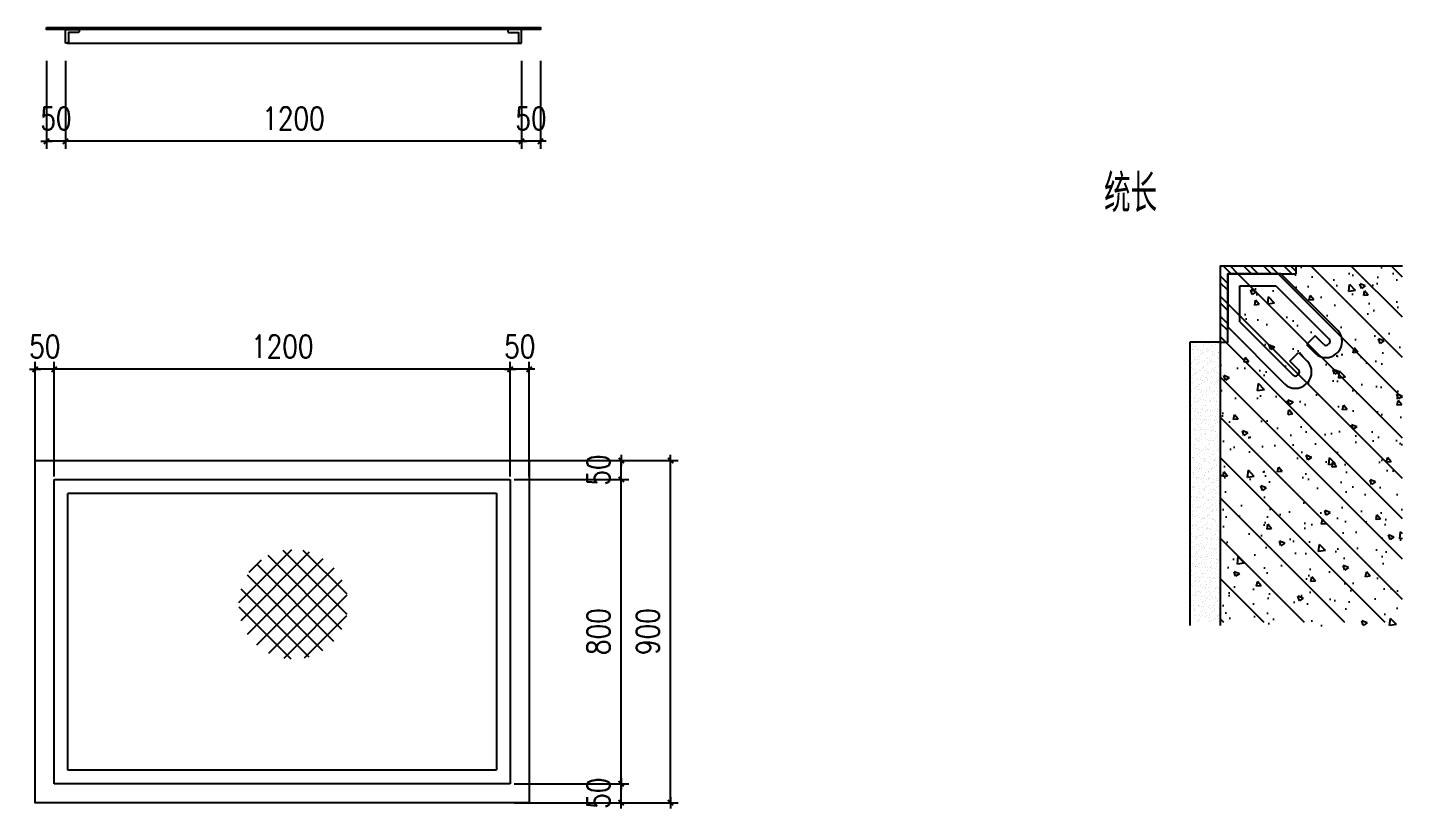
# Model space of a CAD drawing. Extents: x -1348811 to 123514, y -640545 to 749356.
# Drawn here: x -699337 to -690291, y 152680 to 157828 of the extents above; entities that cross this region are included whole.
import ezdxf

# ---------------------------------------------------------------- set-up
doc = ezdxf.new("R2010")
doc.units = 0
doc.header["$LTSCALE"] = 10
doc.header["$MEASUREMENT"] = 0
doc.linetypes.add('DASH', pattern=[0.35, 0.25, -0.1])
doc.layers.get('0').update_dxf_attribs({"linetype": 'CONTINUOUS'})
doc.layers.get('Defpoints').update_dxf_attribs({"linetype": 'CONTINUOUS'})
for name, color, linetype in [('A_HATCH', 8, 'CONTINUOUS'), ('AXIS', 3, 'CONTINUOUS'), ('DIM_SYMB', 3, 'CONTINUOUS'), ('QD', 5, 'CONTINUOUS'), ('STAIR', 9, 'CONTINUOUS'), ('TC', 9, 'CONTINUOUS'), ('TEXT', 7, 'CONTINUOUS'), ('wall', 8, 'CONTINUOUS'), ('WINDOW', 4, 'CONTINUOUS')]:
    doc.layers.add(name, color=color, linetype=linetype)
doc.styles.add('_HZTXT', font='tjromans.shx', dxfattribs={"width": 0.8, "bigfont": 'tjhztxt.shx'})
doc.styles.add('GXM', font='romans', dxfattribs={"width": 0.7, "bigfont": 'hztxt'})
doc.dimstyles.new('DIMN50', dxfattribs={"dimscale": 0.5, "dimtxt": 300, "dimasz": 0.5, "dimexe": 100, "dimexo": 100, "dimgap": 150, "dimtad": 1, "dimdec": 0, "dimzin": 0, "dimdsep": 46, "dimtxsty": '_HZTXT', "dimblk": '_DIMX', "dimcen": 0.09, "dimclrt": 7, "dimadec": 1, "dimazin": 0, "dimtfac": 1, "dimtdec": 0, "dimtix": 1, "dimtmove": 2, "dimatfit": 3, "dimldrblk": 'ARCHTICK', "dimfxl": 0, "dimtolj": 1, "dimtzin": 0, "dimarcsym": 0})

# ---------------------------------------------------------------- blocks, each defined once
blk = doc.blocks.new('_DIMX')
blk.add_line((-150, 0), (150, 0))
at = {"const_width": 50}
blk.add_lwpolyline([(-70, -70), (70, 70)], dxfattribs=at)
blk = doc.blocks.new('*D2041')
at = {"layer": 'AXIS', "color": 0, "lineweight": -2}
for p, q in [((-696160.5, 154876), (-696160.5, 155630.9)), ((-696035.5, 154876), (-696035.5, 155630.9)), ((-696160.7, 155580.9), (-696161, 155580.9)), ((-696035.5, 155580.9), (-696160.5, 155580.9)), ((-696035.2, 155580.9), (-696035, 155580.9))]:
    blk.add_line(p, q, dxfattribs=at)
at = {"layer": 'Defpoints', "color": 0}
for p in [(-696160.5, 155580.9), (-696160.5, 154826), (-696035.5, 154826)]:
    blk.add_point(p, dxfattribs=at)
at = {"layer": 'AXIS', "color": 0, "lineweight": -2, "xscale": 0.25, "yscale": 0.25, "zscale": 0.25}
for p, rotation in [((-696160.5, 155580.9), 8.537626542546147e-10), ((-696035.5, 155580.9), 180.0000000008538)]:
    blk.add_blockref('_DIMX', p, dxfattribs=dict(at, rotation=rotation))
at = {"layer": 'AXIS', "color": 7, "insert": (-696098, 155730.9), "char_height": 150, "attachment_point": 5, "style": '_HZTXT'}
blk.add_mtext('\\A1;50', dxfattribs=at)
blk = doc.blocks.new('_ArchTick')
at = {"color": 0, "linetype": 'ByBlock', "const_width": 0.4}
blk.add_lwpolyline([(-0.5, -0.5), (0.5, 0.5)], dxfattribs=at)
blk = doc.blocks.new('*D2042')
at = {"layer": 'AXIS', "color": 0, "lineweight": -2}
for p, q in [((-699160.5, 154876), (-699160.5, 155630.9)), ((-696160.5, 154876), (-696160.5, 155630.9)), ((-696160.7, 155580.9), (-699160.2, 155580.9))]:
    blk.add_line(p, q, dxfattribs=at)
at = {"layer": 'Defpoints', "color": 0}
for p in [(-699160.5, 155580.9), (-699160.5, 154826), (-696160.5, 154826)]:
    blk.add_point(p, dxfattribs=at)
at = {"layer": 'AXIS', "color": 0, "lineweight": -2, "xscale": 0.25, "yscale": 0.25, "zscale": 0.25}
for p, rotation in [((-699160.5, 155580.9), 180.0000000003291), ((-696160.5, 155580.9), 3.290168137937143e-10)]:
    blk.add_blockref('_DIMX', p, dxfattribs=dict(at, rotation=rotation))
at = {"layer": 'AXIS', "color": 7, "insert": (-697660.5, 155730.9), "char_height": 150, "attachment_point": 5, "style": '_HZTXT'}
blk.add_mtext('\\A1;1200', dxfattribs=at)
blk = doc.blocks.new('*D2043')
at = {"layer": 'AXIS', "color": 0, "lineweight": -2}
for p, q in [((-699285.5, 154876), (-699285.5, 155630.9)), ((-699160.5, 154876), (-699160.5, 155630.9)), ((-699285.7, 155580.9), (-699286, 155580.9)), ((-699160.5, 155580.9), (-699285.5, 155580.9)), ((-699160.2, 155580.9), (-699160, 155580.9))]:
    blk.add_line(p, q, dxfattribs=at)
at = {"layer": 'Defpoints', "color": 0}
for p in [(-699285.5, 155580.9), (-699285.5, 154826), (-699160.5, 154826)]:
    blk.add_point(p, dxfattribs=at)
at = {"layer": 'AXIS', "color": 0, "lineweight": -2, "xscale": 0.25, "yscale": 0.25, "zscale": 0.25}
for p, rotation in [((-699285.5, 155580.9), 1.067190595599543e-09), ((-699160.5, 155580.9), 180.0000000010672)]:
    blk.add_blockref('_DIMX', p, dxfattribs=dict(at, rotation=rotation))
at = {"layer": 'AXIS', "color": 7, "insert": (-699223, 155730.9), "char_height": 150, "attachment_point": 5, "rotation": 0, "style": '_HZTXT'}
blk.add_mtext('\\A1;50', dxfattribs=at)
blk = doc.blocks.new('*D2044')
at = {"layer": 'AXIS', "color": 0, "lineweight": -2}
for p, q in [((-696135.5, 152856.2), (-695380.6, 152856.2)), ((-695430.6, 152856.5), (-695430.6, 152856.7)), ((-695430.6, 152731.2), (-695430.6, 152856.2)), ((-696135.5, 152731.2), (-695380.6, 152731.2)), ((-695430.6, 152731), (-695430.6, 152730.7))]:
    blk.add_line(p, q, dxfattribs=at)
at = {"layer": 'Defpoints', "color": 0}
for p in [(-696185.5, 152856.2), (-695430.6, 152856.2), (-696185.5, 152731.2)]:
    blk.add_point(p, dxfattribs=at)
at = {"layer": 'AXIS', "color": 0, "lineweight": -2, "xscale": 0.25, "yscale": 0.25, "zscale": 0.25}
for p, rotation in [((-695430.6, 152856.2), 270), ((-695430.6, 152731.2), 90)]:
    blk.add_blockref('_DIMX', p, dxfattribs=dict(at, rotation=rotation))
at = {"layer": 'AXIS', "color": 7, "insert": (-695580.6, 152793.7), "char_height": 150, "attachment_point": 5, "rotation": 90, "style": '_HZTXT'}
blk.add_mtext('\\A1;50', dxfattribs=at)
blk = doc.blocks.new('*D2045')
at = {"layer": 'AXIS', "color": 0, "lineweight": -2}
for p, q in [((-696135.5, 154856.2), (-695380.6, 154856.2)), ((-695430.6, 152856.5), (-695430.6, 154856)), ((-696135.5, 152856.2), (-695380.6, 152856.2))]:
    blk.add_line(p, q, dxfattribs=at)
at = {"layer": 'Defpoints', "color": 0}
for p in [(-696185.5, 154856.2), (-695430.6, 154856.2), (-696185.5, 152856.2)]:
    blk.add_point(p, dxfattribs=at)
at = {"layer": 'AXIS', "color": 0, "lineweight": -2, "xscale": 0.25, "yscale": 0.25, "zscale": 0.25}
for p, rotation in [((-695430.6, 154856.2), 90), ((-695430.6, 152856.2), 270)]:
    blk.add_blockref('_DIMX', p, dxfattribs=dict(at, rotation=rotation))
at = {"layer": 'AXIS', "color": 7, "insert": (-695580.6, 153856.2), "char_height": 150, "attachment_point": 5, "rotation": 90, "style": '_HZTXT'}
blk.add_mtext('\\A1;800', dxfattribs=at)
blk = doc.blocks.new('*D2046')
at = {"layer": 'AXIS', "color": 0, "lineweight": -2}
for p, q in [((-696135.5, 154981.2), (-695380.6, 154981.2)), ((-695430.6, 154981.5), (-695430.6, 154981.7)), ((-695430.6, 154856.2), (-695430.6, 154981.2)), ((-696135.5, 154856.2), (-695380.6, 154856.2)), ((-695430.6, 154856), (-695430.6, 154855.7))]:
    blk.add_line(p, q, dxfattribs=at)
at = {"layer": 'Defpoints', "color": 0}
for p in [(-696185.5, 154981.2), (-695430.6, 154981.2), (-696185.5, 154856.2)]:
    blk.add_point(p, dxfattribs=at)
at = {"layer": 'AXIS', "color": 0, "lineweight": -2, "xscale": 0.25, "yscale": 0.25, "zscale": 0.25}
for p, rotation in [((-695430.6, 154981.2), 270), ((-695430.6, 154856.2), 90)]:
    blk.add_blockref('_DIMX', p, dxfattribs=dict(at, rotation=rotation))
at = {"layer": 'AXIS', "color": 7, "insert": (-695580.6, 154918.7), "char_height": 150, "attachment_point": 5, "rotation": 90, "style": '_HZTXT'}
blk.add_mtext('\\A1;50', dxfattribs=at)
blk = doc.blocks.new('*D2047')
at = {"layer": 'AXIS', "color": 0, "lineweight": -2}
for p, q in [((-695811.1, 154981.2), (-695056.2, 154981.2)), ((-695106.2, 152731.5), (-695106.2, 154981)), ((-695811.1, 152731.2), (-695056.2, 152731.2))]:
    blk.add_line(p, q, dxfattribs=at)
at = {"layer": 'Defpoints', "color": 0}
for p in [(-695861.1, 154981.2), (-695106.2, 154981.2), (-695861.1, 152731.2)]:
    blk.add_point(p, dxfattribs=at)
at = {"layer": 'AXIS', "color": 0, "lineweight": -2, "xscale": 0.25, "yscale": 0.25, "zscale": 0.25}
for p, rotation in [((-695106.2, 154981.2), 90), ((-695106.2, 152731.2), 270)]:
    blk.add_blockref('_DIMX', p, dxfattribs=dict(at, rotation=rotation))
at = {"layer": 'AXIS', "color": 7, "insert": (-695256.2, 153856.2), "char_height": 150, "attachment_point": 5, "rotation": 90, "style": '_HZTXT'}
blk.add_mtext('\\A1;900', dxfattribs=at)
blk = doc.blocks.new('*D2048')
at = {"layer": 'AXIS', "color": 0, "lineweight": -2}
for p, q in [((-696086.7, 157609.7), (-696086.7, 157030.2)), ((-695961.7, 157609.7), (-695961.7, 157030.2)), ((-696086.9, 157080.2), (-696087.2, 157080.2)), ((-695961.7, 157080.2), (-696086.7, 157080.2)), ((-695961.4, 157080.2), (-695961.2, 157080.2))]:
    blk.add_line(p, q, dxfattribs=at)
at = {"layer": 'Defpoints', "color": 0}
for p in [(-696086.7, 157659.7), (-695961.7, 157659.7), (-696086.7, 157080.2)]:
    blk.add_point(p, dxfattribs=at)
at = {"layer": 'AXIS', "color": 0, "lineweight": -2, "xscale": 0.25, "yscale": 0.25, "zscale": 0.25}
for p, rotation in [((-696086.7, 157080.2), 359.9999999991463), ((-695961.7, 157080.2), 179.9999999991462)]:
    blk.add_blockref('_DIMX', p, dxfattribs=dict(at, rotation=rotation))
at = {"layer": 'AXIS', "color": 7, "insert": (-696024.2, 157230.2), "char_height": 150, "attachment_point": 5, "style": '_HZTXT'}
blk.add_mtext('\\A1;50', dxfattribs=at)
blk = doc.blocks.new('*D2049')
at = {"layer": 'AXIS', "color": 0, "lineweight": -2}
for p, q in [((-699086.7, 157609.7), (-699086.7, 157030.2)), ((-696086.7, 157609.7), (-696086.7, 157030.2)), ((-696086.9, 157080.2), (-699086.4, 157080.2))]:
    blk.add_line(p, q, dxfattribs=at)
at = {"layer": 'Defpoints', "color": 0}
for p in [(-699086.7, 157659.7), (-696086.7, 157659.7), (-699086.7, 157080.2)]:
    blk.add_point(p, dxfattribs=at)
at = {"layer": 'AXIS', "color": 0, "lineweight": -2, "xscale": 0.25, "yscale": 0.25, "zscale": 0.25}
for p, rotation in [((-699086.7, 157080.2), 179.9999999996798), ((-696086.7, 157080.2), 359.9999999996798)]:
    blk.add_blockref('_DIMX', p, dxfattribs=dict(at, rotation=rotation))
at = {"layer": 'AXIS', "color": 7, "insert": (-697586.7, 157230.2), "char_height": 150, "attachment_point": 5, "style": '_HZTXT'}
blk.add_mtext('\\A1;1200', dxfattribs=at)
blk = doc.blocks.new('*D2050')
at = {"layer": 'AXIS', "color": 0, "lineweight": -2}
for p, q in [((-699211.7, 157609.7), (-699211.7, 157030.2)), ((-699086.7, 157609.7), (-699086.7, 157030.2)), ((-699211.9, 157080.2), (-699212.2, 157080.2)), ((-699086.7, 157080.2), (-699211.7, 157080.2)), ((-699086.4, 157080.2), (-699086.2, 157080.2))]:
    blk.add_line(p, q, dxfattribs=at)
at = {"layer": 'Defpoints', "color": 0}
for p in [(-699211.7, 157659.7), (-699086.7, 157659.7), (-699211.7, 157080.2)]:
    blk.add_point(p, dxfattribs=at)
at = {"layer": 'AXIS', "color": 0, "lineweight": -2, "xscale": 0.25, "yscale": 0.25, "zscale": 0.25}
for p, rotation in [((-699211.7, 157080.2), 359.9999999987193), ((-699086.7, 157080.2), 179.9999999987193)]:
    blk.add_blockref('_DIMX', p, dxfattribs=dict(at, rotation=rotation))
at = {"layer": 'AXIS', "color": 7, "insert": (-699149.2, 157230.2), "char_height": 150, "attachment_point": 5, "rotation": 360, "style": '_HZTXT'}
blk.add_mtext('\\A1;50', dxfattribs=at)
blk = doc.blocks.new('*X46')
at = {"color": 0}
for p, q in [((231412, 10265), (232616, 11469)), ((231412, 10795), (232086, 11469)), ((231412, 11325), (231556, 11469)), ((231412, 9204), (233577, 11369)), ((231412, 9734), (233047, 11369)), ((231412, 8674), (233712, 10974)), ((231412, 8143), (233738, 10469)), ((231412, 7613), (233812, 10013)), ((231412, 7083), (233812, 9483)), ((231641, 6781), (233812, 8952)), ((232171, 6781), (233812, 8422)), ((232702, 6781), (233812, 7892)), ((233232, 6781), (233812, 7361)), ((233762, 6781), (233812, 6831))]:
    blk.add_line(p, q, dxfattribs=at)
blk = doc.blocks.new('*X47')
at = {"color": 0}
for p, q in [((233829, 10336), (233829, 10336)), ((233837, 10331), (233837, 10331)), ((233838, 10456), (233838, 10456)), ((233838, 10327), (233838, 10327)), ((233841, 10359), (233841, 10359)), ((233850, 10447), (233850, 10447)), ((233859, 10463), (233859, 10463)), ((233871, 10434), (233871, 10434)), ((233885, 10467), (233885, 10467)), ((233886, 10465), (233886, 10465)), ((233890, 10322), (233890, 10322)), ((233905, 10340), (233905, 10340)), ((233906, 10409), (233906, 10409)), ((233909, 10312), (233909, 10312)), ((233929, 10425), (233929, 10425)), ((233931, 10343), (233931, 10343)), ((233947, 10386), (233947, 10386)), ((233966, 10455), (233966, 10455)), ((233969, 10359), (233969, 10359)), ((233972, 10349), (233972, 10349)), ((233979, 10380), (233979, 10380)), ((233988, 10371), (233988, 10371)), ((234006, 10448), (234006, 10448)), ((234027, 10434), (234027, 10434)), ((234032, 10331), (234032, 10331)), ((234037, 10410), (234037, 10410)), ((234040, 10358), (234040, 10358)), ((234040, 10314), (234040, 10314)), ((234046, 10322), (234046, 10322)), ((234066, 10361), (234066, 10361)), ((234101, 10460), (234101, 10460)), ((234103, 10386), (234103, 10386)), ((234104, 10363), (234104, 10363)), ((234106, 10366), (234106, 10366)), ((234129, 10424), (234129, 10424)), ((234139, 10415), (234139, 10415)), ((234161, 10448), (234161, 10448)), ((234165, 10410), (234165, 10410)), ((234168, 10313), (234168, 10313)), ((234174, 10375), (234174, 10375)), ((234182, 10434), (234182, 10434)), ((234182, 10375), (234182, 10375)), ((234200, 10379), (234200, 10379)), ((234202, 10323), (234202, 10323)), ((233817, 10199), (233817, 10199)), ((233832, 10260), (233832, 10260)), ((233834, 10150), (233834, 10150)), ((233843, 10202), (233843, 10202)), ((233845, 10263), (233845, 10263)), ((233848, 10166), (233848, 10166)), ((233872, 10135), (233872, 10135)), ((233882, 10287), (233882, 10287)), ((233883, 10208), (233883, 10208)), ((233911, 10309), (233911, 10309)), ((233912, 10216), (233912, 10216)), ((233931, 10242), (233931, 10242)), ((233931, 10197), (233931, 10197)), ((233940, 10233), (233940, 10233)), ((233951, 10217), (233951, 10217)), ((233952, 10184), (233952, 10184)), ((233973, 10262), (233973, 10262)), ((233976, 10166), (233976, 10166)), ((233977, 10220), (233977, 10220)), ((233984, 10194), (233984, 10194)), ((233987, 10260), (233987, 10260)), ((234018, 10225), (234018, 10225)), ((234028, 10135), (234028, 10135)), ((234034, 10148), (234034, 10148)), ((234043, 10218), (234043, 10218)), ((234043, 10139), (234043, 10139)), ((234067, 10309), (234067, 10309)), ((234082, 10286), (234082, 10286)), ((234086, 10234), (234086, 10234)), ((234086, 10197), (234086, 10197)), ((234091, 10277), (234091, 10277)), ((234107, 10184), (234107, 10184)), ((234108, 10267), (234108, 10267)), ((234111, 10171), (234111, 10171)), ((234112, 10238), (234112, 10238)), ((234134, 10237), (234134, 10237)), ((234143, 10261), (234143, 10261)), ((234152, 10243), (234152, 10243)), ((234171, 10217), (234171, 10217)), ((234183, 10135), (234183, 10135)), ((234184, 10192), (234184, 10192)), ((234193, 10183), (234193, 10183)), ((233815, 10071), (233815, 10071)), ((233836, 10058), (233836, 10058)), ((233836, 9966), (233836, 9966)), ((233845, 9958), (233845, 9958)), ((233851, 10070), (233851, 10070)), ((233854, 9974), (233854, 9974)), ((233863, 10075), (233863, 10075)), ((233883, 10104), (233883, 10104)), ((233889, 10079), (233889, 10079)), ((233893, 10096), (233893, 10096)), ((233909, 9952), (233909, 9952)), ((233912, 10010), (233912, 10010)), ((233915, 10120), (233915, 10120)), ((233919, 10023), (233919, 10023)), ((233929, 10084), (233929, 10084)), ((233935, 9955), (233935, 9955)), ((233936, 10056), (233936, 10056)), ((233971, 10072), (233971, 10072)), ((233975, 9961), (233975, 9961)), ((233979, 10070), (233979, 10070)), ((233982, 9973), (233982, 9973)), ((233986, 10010), (233986, 10010)), ((233992, 10058), (233992, 10058)), ((233995, 10002), (233995, 10002)), ((233997, 10093), (233997, 10093)), ((234023, 10097), (234023, 10097)), ((234039, 9962), (234039, 9962)), ((234043, 9970), (234043, 9970)), ((234046, 10121), (234046, 10121)), ((234049, 10025), (234049, 10025)), ((234064, 10102), (234064, 10102)), ((234068, 10010), (234068, 10010)), ((234069, 9973), (234069, 9973)), ((234086, 10100), (234086, 10100)), ((234110, 9979), (234110, 9979)), ((234114, 10074), (234114, 10074)), ((234117, 9978), (234117, 9978)), ((234127, 10072), (234127, 10072)), ((234132, 10111), (234132, 10111)), ((234136, 10054), (234136, 10054)), ((234145, 10046), (234145, 10046)), ((234148, 10059), (234148, 10059)), ((234158, 10114), (234158, 10114)), ((234174, 10121), (234174, 10121)), ((234177, 10024), (234177, 10024)), ((234178, 9987), (234178, 9987)), ((234189, 10006), (234189, 10006)), ((234198, 10120), (234198, 10120)), ((234204, 9991), (234204, 9991)), ((233820, 9811), (233820, 9811)), ((233841, 9943), (233841, 9943)), ((233841, 9780), (233841, 9780)), ((233846, 9814), (233846, 9814)), ((233856, 9946), (233856, 9946)), ((233857, 9877), (233857, 9877)), ((233860, 9781), (233860, 9781)), ((233877, 9933), (233877, 9933)), ((233887, 9820), (233887, 9820)), ((233888, 9918), (233888, 9918)), ((233896, 9821), (233896, 9821)), ((233917, 9808), (233917, 9808)), ((233922, 9927), (233922, 9927)), ((233925, 9831), (233925, 9831)), ((233938, 9872), (233938, 9872)), ((233947, 9864), (233947, 9864)), ((233953, 9884), (233953, 9884)), ((233955, 9829), (233955, 9829)), ((233981, 9832), (233981, 9832)), ((233985, 9877), (233985, 9877)), ((233988, 9781), (233988, 9781)), ((233991, 9824), (233991, 9824)), ((234011, 9947), (234011, 9947)), ((234021, 9837), (234021, 9837)), ((234032, 9933), (234032, 9933)), ((234041, 9778), (234041, 9778)), ((234050, 9770), (234050, 9770)), ((234052, 9821), (234052, 9821)), ((234053, 9929), (234053, 9929)), ((234056, 9832), (234056, 9832)), ((234073, 9808), (234073, 9808)), ((234088, 9916), (234088, 9916)), ((234089, 9846), (234089, 9846)), ((234098, 9908), (234098, 9908)), ((234108, 9885), (234108, 9885)), ((234115, 9850), (234115, 9850)), ((234120, 9882), (234120, 9882)), ((234123, 9785), (234123, 9785)), ((234141, 9868), (234141, 9868)), ((234156, 9855), (234156, 9855)), ((234167, 9947), (234167, 9947)), ((234180, 9928), (234180, 9928)), ((234184, 9832), (234184, 9832)), ((234188, 9933), (234188, 9933)), ((234191, 9822), (234191, 9822)), ((234200, 9814), (234200, 9814)), ((234208, 9822), (234208, 9822)), ((233837, 9759), (233837, 9759)), ((233842, 9597), (233842, 9597)), ((233864, 9685), (233864, 9685)), ((233866, 9688), (233866, 9688)), ((233867, 9588), (233867, 9588)), ((233878, 9634), (233878, 9634)), ((233890, 9735), (233890, 9735)), ((233892, 9691), (233892, 9691)), ((233899, 9726), (233899, 9726)), ((233928, 9734), (233928, 9734)), ((233931, 9638), (233931, 9638)), ((233933, 9696), (233933, 9696)), ((233936, 9696), (233936, 9696)), ((233943, 9686), (233943, 9686)), ((233958, 9682), (233958, 9682)), ((233991, 9684), (233991, 9684)), ((233993, 9759), (233993, 9759)), ((233993, 9641), (233993, 9641)), ((234001, 9705), (234001, 9705)), ((234002, 9632), (234002, 9632)), ((234027, 9709), (234027, 9709)), ((234033, 9634), (234033, 9634)), ((234045, 9592), (234045, 9592)), ((234059, 9736), (234059, 9736)), ((234062, 9640), (234062, 9640)), ((234068, 9714), (234068, 9714)), ((234092, 9696), (234092, 9696)), ((234093, 9730), (234093, 9730)), ((234113, 9683), (234113, 9683)), ((234114, 9591), (234114, 9591)), ((234126, 9689), (234126, 9689)), ((234130, 9593), (234130, 9593)), ((234136, 9723), (234136, 9723)), ((234143, 9685), (234143, 9685)), ((234149, 9760), (234149, 9760)), ((234152, 9676), (234152, 9676)), ((234162, 9726), (234162, 9726)), ((234182, 9600), (234182, 9600)), ((234187, 9735), (234187, 9735)), ((234189, 9634), (234189, 9634)), ((234190, 9639), (234190, 9639)), ((234196, 9636), (234196, 9636)), ((234202, 9732), (234202, 9732)), ((234208, 9603), (234208, 9603)), ((233821, 9570), (233821, 9570)), ((233824, 9423), (233824, 9423)), ((233842, 9557), (233842, 9557)), ((233845, 9555), (233845, 9555)), ((233847, 9411), (233847, 9411)), ((233850, 9426), (233850, 9426)), ((233852, 9588), (233852, 9588)), ((233862, 9445), (233862, 9445)), ((233870, 9492), (233870, 9492)), ((233883, 9432), (233883, 9432)), ((233891, 9432), (233891, 9432)), ((233895, 9548), (233895, 9548)), ((233912, 9564), (233912, 9564)), ((233918, 9509), (233918, 9509)), ((233934, 9542), (233934, 9542)), ((233937, 9445), (233937, 9445)), ((233938, 9568), (233938, 9568)), ((233945, 9503), (233945, 9503)), ((233954, 9494), (233954, 9494)), ((233959, 9441), (233959, 9441)), ((233977, 9571), (233977, 9571)), ((233979, 9573), (233979, 9573)), ((233985, 9444), (233985, 9444)), ((233995, 9588), (233995, 9588)), ((233998, 9557), (233998, 9557)), ((233998, 9491), (233998, 9491)), ((233998, 9455), (233998, 9455)), ((234017, 9445), (234017, 9445)), ((234025, 9450), (234025, 9450)), ((234038, 9432), (234038, 9432)), ((234047, 9582), (234047, 9582)), ((234047, 9409), (234047, 9409)), ((234065, 9543), (234065, 9543)), ((234068, 9447), (234068, 9447)), ((234073, 9585), (234073, 9585)), ((234074, 9509), (234074, 9509)), ((234093, 9458), (234093, 9458)), ((234095, 9547), (234095, 9547)), ((234104, 9538), (234104, 9538)), ((234119, 9462), (234119, 9462)), ((234133, 9571), (234133, 9571)), ((234133, 9496), (234133, 9496)), ((234148, 9498), (234148, 9498)), ((234154, 9557), (234154, 9557)), ((234160, 9467), (234160, 9467)), ((234173, 9446), (234173, 9446)), ((234193, 9543), (234193, 9543)), ((234194, 9432), (234194, 9432)), ((234196, 9446), (234196, 9446)), ((234198, 9453), (234198, 9453)), ((234207, 9444), (234207, 9444)), ((233843, 9258), (233843, 9258)), ((233849, 9227), (233849, 9227)), ((233870, 9300), (233870, 9300)), ((233873, 9396), (233873, 9396)), ((233876, 9299), (233876, 9299)), ((233896, 9303), (233896, 9303)), ((233897, 9365), (233897, 9365)), ((233902, 9320), (233902, 9320)), ((233906, 9357), (233906, 9357)), ((233923, 9307), (233923, 9307)), ((233937, 9308), (233937, 9308)), ((233941, 9349), (233941, 9349)), ((233944, 9253), (233944, 9253)), ((233950, 9317), (233950, 9317)), ((233959, 9383), (233959, 9383)), ((233999, 9258), (233999, 9258)), ((234000, 9271), (234000, 9271)), ((234001, 9395), (234001, 9395)), ((234004, 9299), (234004, 9299)), ((234005, 9317), (234005, 9317)), ((234009, 9263), (234009, 9263)), ((234031, 9321), (234031, 9321)), ((234057, 9401), (234057, 9401)), ((234058, 9320), (234058, 9320)), ((234071, 9351), (234071, 9351)), ((234071, 9326), (234071, 9326)), ((234075, 9254), (234075, 9254)), ((234079, 9307), (234079, 9307)), ((234100, 9361), (234100, 9361)), ((234114, 9384), (234114, 9384)), ((234136, 9400), (234136, 9400)), ((234139, 9335), (234139, 9335)), ((234139, 9304), (234139, 9304)), ((234150, 9315), (234150, 9315)), ((234155, 9258), (234155, 9258)), ((234159, 9307), (234159, 9307)), ((234165, 9338), (234165, 9338)), ((234199, 9350), (234199, 9350)), ((234203, 9267), (234203, 9267)), ((234203, 9254), (234203, 9254)), ((234206, 9344), (234206, 9344)), ((233815, 9055), (233815, 9055)), ((233827, 9069), (233827, 9069)), ((233848, 9167), (233848, 9167)), ((233848, 9056), (233848, 9056)), ((233859, 9219), (233859, 9219)), ((233879, 9203), (233879, 9203)), ((233882, 9107), (233882, 9107)), ((233884, 9133), (233884, 9133)), ((233902, 9179), (233902, 9179)), ((233916, 9176), (233916, 9176)), ((233942, 9195), (233942, 9195)), ((233942, 9180), (233942, 9180)), ((233947, 9156), (233947, 9156)), ((233950, 9060), (233950, 9060)), ((233952, 9133), (233952, 9133)), ((233961, 9125), (233961, 9125)), ((233962, 9053), (233962, 9053)), ((233963, 9181), (233963, 9181)), ((233983, 9185), (233983, 9185)), ((233983, 9070), (233983, 9070)), ((233988, 9056), (233988, 9056)), ((234004, 9085), (234004, 9085)), ((234004, 9056), (234004, 9056)), ((234007, 9202), (234007, 9202)), ((234010, 9106), (234010, 9106)), ((234029, 9062), (234029, 9062)), ((234039, 9133), (234039, 9133)), ((234051, 9194), (234051, 9194)), ((234052, 9223), (234052, 9223)), ((234077, 9197), (234077, 9197)), ((234078, 9158), (234078, 9158)), ((234081, 9062), (234081, 9062)), ((234097, 9071), (234097, 9071)), ((234098, 9195), (234098, 9195)), ((234102, 9177), (234102, 9177)), ((234111, 9169), (234111, 9169)), ((234117, 9203), (234117, 9203)), ((234119, 9182), (234119, 9182)), ((234123, 9074), (234123, 9074)), ((234138, 9070), (234138, 9070)), ((234142, 9207), (234142, 9207)), ((234145, 9111), (234145, 9111)), ((234155, 9129), (234155, 9129)), ((234159, 9056), (234159, 9056)), ((234164, 9079), (234164, 9079)), ((234185, 9212), (234185, 9212)), ((234195, 9133), (234195, 9133)), ((234205, 9083), (234205, 9083)), ((234206, 9157), (234206, 9157)), ((234209, 9061), (234209, 9061)), ((234211, 9215), (234211, 9215)), ((233818, 8959), (233818, 8959)), ((233828, 9035), (233828, 9035)), ((233854, 9041), (233854, 9041)), ((233854, 9039), (233854, 9039)), ((233867, 8944), (233867, 8944)), ((233874, 8912), (233874, 8912)), ((233886, 9010), (233886, 9010)), ((233888, 8931), (233888, 8931)), ((233889, 8914), (233889, 8914)), ((233894, 9044), (233894, 9044)), ((233900, 8915), (233900, 8915)), ((233904, 8996), (233904, 8996)), ((233913, 8987), (233913, 8987)), ((233924, 9007), (233924, 9007)), ((233940, 8921), (233940, 8921)), ((233953, 8964), (233953, 8964)), ((233956, 8867), (233956, 8867)), ((233957, 8947), (233957, 8947)), ((233964, 8882), (233964, 8882)), ((234006, 8902), (234006, 8902)), ((234008, 8929), (234008, 8929)), ((234013, 9010), (234013, 9010)), ((234016, 8893), (234016, 8893)), ((234017, 8913), (234017, 8913)), ((234023, 8944), (234023, 8944)), ((234034, 8933), (234034, 8933)), ((234044, 8931), (234044, 8931)), ((234054, 9039), (234054, 9039)), ((234063, 9031), (234063, 9031)), ((234075, 8938), (234075, 8938)), ((234080, 9008), (234080, 9008)), ((234084, 8965), (234084, 8965)), ((234087, 8869), (234087, 8869)), ((234107, 8991), (234107, 8991)), ((234120, 8883), (234120, 8883)), ((234143, 8947), (234143, 8947)), ((234149, 9015), (234149, 9015)), ((234152, 8918), (234152, 8918)), ((234157, 8946), (234157, 8946)), ((234166, 8937), (234166, 8937)), ((234169, 8951), (234169, 8951)), ((234179, 8945), (234179, 8945)), ((234200, 8931), (234200, 8931)), ((234209, 8897), (234209, 8897)), ((234210, 8956), (234210, 8956)), ((234212, 8965), (234212, 8965)), ((233818, 8712), (233818, 8712)), ((233821, 8862), (233821, 8862)), ((233824, 8766), (233824, 8766)), ((233849, 8757), (233849, 8757)), ((233852, 8779), (233852, 8779)), ((233856, 8858), (233856, 8858)), ((233865, 8849), (233865, 8849)), ((233892, 8818), (233892, 8818)), ((233895, 8721), (233895, 8721)), ((233908, 8819), (233908, 8819)), ((233909, 8809), (233909, 8809)), ((233920, 8788), (233920, 8788)), ((233929, 8805), (233929, 8805)), ((233946, 8792), (233946, 8792)), ((233948, 8694), (233948, 8694)), ((233959, 8764), (233959, 8764)), ((233960, 8771), (233960, 8771)), ((233968, 8755), (233968, 8755)), ((233987, 8797), (233987, 8797)), ((234005, 8757), (234005, 8757)), ((234011, 8716), (234011, 8716)), ((234020, 8817), (234020, 8817)), ((234023, 8721), (234023, 8721)), ((234054, 8806), (234054, 8806)), ((234059, 8853), (234059, 8853)), ((234063, 8819), (234063, 8819)), ((234080, 8809), (234080, 8809)), ((234085, 8806), (234085, 8806)), ((234090, 8773), (234090, 8773)), ((234104, 8694), (234104, 8694)), ((234109, 8808), (234109, 8808)), ((234118, 8799), (234118, 8799)), ((234121, 8815), (234121, 8815)), ((234127, 8686), (234127, 8686)), ((234155, 8822), (234155, 8822)), ((234158, 8726), (234158, 8726)), ((234160, 8757), (234160, 8757)), ((234162, 8759), (234162, 8759)), ((234167, 8691), (234167, 8691)), ((234189, 8824), (234189, 8824)), ((234211, 8714), (234211, 8714)), ((233813, 8680), (233813, 8680)), ((233813, 8534), (233813, 8534)), ((233828, 8670), (233828, 8670)), ((233831, 8647), (233831, 8647)), ((233831, 8573), (233831, 8573)), ((233833, 8568), (233833, 8568)), ((233854, 8555), (233854, 8555)), ((233857, 8651), (233857, 8651)), ((233861, 8672), (233861, 8672)), ((233877, 8524), (233877, 8524)), ((233889, 8632), (233889, 8632)), ((233898, 8656), (233898, 8656)), ((233898, 8625), (233898, 8625)), ((233901, 8529), (233901, 8529)), ((233903, 8527), (233903, 8527)), ((233911, 8626), (233911, 8626)), ((233920, 8618), (233920, 8618)), ((233930, 8506), (233930, 8506)), ((233944, 8533), (233944, 8533)), ((233963, 8674), (233963, 8674)), ((233963, 8578), (233963, 8578)), ((233966, 8665), (233966, 8665)), ((233966, 8578), (233966, 8578)), ((233969, 8680), (233969, 8680)), ((233988, 8568), (233988, 8568)), ((233992, 8668), (233992, 8668)), ((234010, 8555), (234010, 8555)), ((234012, 8542), (234012, 8542)), ((234013, 8532), (234013, 8532)), ((234022, 8524), (234022, 8524)), ((234026, 8624), (234026, 8624)), ((234029, 8528), (234029, 8528)), ((234033, 8674), (234033, 8674)), ((234038, 8545), (234038, 8545)), ((234045, 8632), (234045, 8632)), ((234061, 8670), (234061, 8670)), ((234070, 8662), (234070, 8662)), ((234079, 8550), (234079, 8550)), ((234085, 8507), (234085, 8507)), ((234094, 8676), (234094, 8676)), ((234097, 8580), (234097, 8580)), ((234101, 8683), (234101, 8683)), ((234114, 8622), (234114, 8622)), ((234125, 8680), (234125, 8680)), ((234144, 8569), (234144, 8569)), ((234147, 8559), (234147, 8559)), ((234161, 8629), (234161, 8629)), ((234164, 8576), (234164, 8576)), ((234164, 8533), (234164, 8533)), ((234165, 8555), (234165, 8555)), ((234173, 8568), (234173, 8568)), ((234173, 8563), (234173, 8563)), ((234201, 8632), (234201, 8632)), ((233814, 8381), (233814, 8381)), ((233815, 8386), (233815, 8386)), ((233815, 8351), (233815, 8351)), ((233824, 8342), (233824, 8342)), ((233834, 8477), (233834, 8477)), ((233837, 8381), (233837, 8381)), ((233856, 8392), (233856, 8392)), ((233863, 8488), (233863, 8488)), ((233872, 8480), (233872, 8480)), ((233873, 8443), (233873, 8443)), ((233894, 8429), (233894, 8429)), ((233904, 8432), (233904, 8432)), ((233908, 8336), (233908, 8336)), ((233916, 8440), (233916, 8440)), ((233924, 8400), (233924, 8400)), ((233950, 8404), (233950, 8404)), ((233965, 8394), (233965, 8394)), ((233969, 8482), (233969, 8482)), ((233970, 8381), (233970, 8381)), ((233972, 8385), (233972, 8385)), ((233975, 8386), (233975, 8386)), ((233990, 8409), (233990, 8409)), ((234018, 8346), (234018, 8346)), ((234029, 8443), (234029, 8443)), ((234032, 8432), (234032, 8432)), ((234036, 8335), (234036, 8335)), ((234050, 8430), (234050, 8430)), ((234058, 8418), (234058, 8418)), ((234066, 8484), (234066, 8484)), ((234084, 8422), (234084, 8422)), ((234100, 8483), (234100, 8483)), ((234103, 8387), (234103, 8387)), ((234116, 8438), (234116, 8438)), ((234125, 8430), (234125, 8430)), ((234125, 8427), (234125, 8427)), ((234126, 8381), (234126, 8381)), ((234167, 8437), (234167, 8437)), ((234168, 8390), (234168, 8390)), ((234171, 8340), (234171, 8340)), ((234185, 8443), (234185, 8443)), ((234193, 8436), (234193, 8436)), ((234206, 8430), (234206, 8430)), ((233819, 8179), (233819, 8179)), ((233820, 8164), (233820, 8164)), ((233835, 8259), (233835, 8259)), ((233840, 8284), (233840, 8284)), ((233843, 8188), (233843, 8188)), ((233855, 8256), (233855, 8256)), ((233861, 8263), (233861, 8263)), ((233868, 8302), (233868, 8302)), ((233902, 8268), (233902, 8268)), ((233911, 8240), (233911, 8240)), ((233914, 8318), (233914, 8318)), ((233914, 8143), (233914, 8143)), ((233918, 8257), (233918, 8257)), ((233927, 8248), (233927, 8248)), ((233935, 8304), (233935, 8304)), ((233948, 8145), (233948, 8145)), ((233954, 8193), (233954, 8193)), ((233970, 8277), (233970, 8277)), ((233970, 8208), (233970, 8208)), ((233975, 8289), (233975, 8289)), ((233975, 8179), (233975, 8179)), ((233978, 8193), (233978, 8193)), ((233996, 8281), (233996, 8281)), ((234011, 8256), (234011, 8256)), ((234016, 8154), (234016, 8154)), ((234020, 8163), (234020, 8163)), ((234029, 8154), (234029, 8154)), ((234036, 8286), (234036, 8286)), ((234039, 8239), (234039, 8239)), ((234042, 8157), (234042, 8157)), ((234042, 8143), (234042, 8143)), ((234068, 8300), (234068, 8300)), ((234069, 8318), (234069, 8318)), ((234077, 8292), (234077, 8292)), ((234082, 8162), (234082, 8162)), ((234090, 8305), (234090, 8305)), ((234104, 8295), (234104, 8295)), ((234106, 8291), (234106, 8291)), ((234109, 8194), (234109, 8194)), ((234110, 8193), (234110, 8193)), ((234121, 8252), (234121, 8252)), ((234130, 8298), (234130, 8298)), ((234131, 8179), (234131, 8179)), ((234150, 8171), (234150, 8171)), ((234166, 8256), (234166, 8256)), ((234170, 8207), (234170, 8207)), ((234171, 8304), (234171, 8304)), ((234174, 8244), (234174, 8244)), ((234176, 8175), (234176, 8175)), ((234177, 8148), (234177, 8148)), ((234180, 8198), (234180, 8198)), ((233813, 8127), (233813, 8127)), ((233819, 7998), (233819, 7998)), ((233822, 7981), (233822, 7981)), ((233831, 7973), (233831, 7973)), ((233839, 8067), (233839, 8067)), ((233847, 8092), (233847, 8092)), ((233850, 7995), (233850, 7995)), ((233859, 8004), (233859, 8004)), ((233860, 8054), (233860, 8054)), ((233870, 8119), (233870, 8119)), ((233879, 8110), (233879, 8110)), ((233881, 8136), (233881, 8136)), ((233895, 8130), (233895, 8130)), ((233907, 8139), (233907, 8139)), ((233917, 8047), (233917, 8047)), ((233923, 8071), (233923, 8071)), ((233927, 8013), (233927, 8013)), ((233936, 8005), (233936, 8005)), ((233953, 8016), (233953, 8016)), ((233972, 8025), (233972, 8025)), ((233981, 8016), (233981, 8016)), ((233982, 8096), (233982, 8096)), ((233985, 8000), (233985, 8000)), ((233994, 8067), (233994, 8067)), ((233994, 8021), (233994, 8021)), ((234015, 8054), (234015, 8054)), ((234025, 7977), (234025, 7977)), ((234045, 8046), (234045, 8046)), ((234051, 8131), (234051, 8131)), ((234062, 8030), (234062, 8030)), ((234073, 8114), (234073, 8114)), ((234088, 8034), (234088, 8034)), ((234091, 8006), (234091, 8006)), ((234112, 8098), (234112, 8098)), ((234116, 8002), (234116, 8002)), ((234123, 8069), (234123, 8069)), ((234129, 8039), (234129, 8039)), ((234132, 8060), (234132, 8060)), ((234150, 8068), (234150, 8068)), ((234171, 8054), (234171, 8054)), ((234175, 8020), (234175, 8020)), ((234180, 8051), (234180, 8051)), ((234196, 8048), (234196, 8048)), ((234207, 8131), (234207, 8131)), ((233820, 7880), (233820, 7880)), ((233827, 7795), (233827, 7795)), ((233839, 7871), (233839, 7871)), ((233853, 7899), (233853, 7899)), ((233856, 7803), (233856, 7803)), ((233865, 7875), (233865, 7875)), ((233875, 7933), (233875, 7933)), ((233879, 7942), (233879, 7942)), ((233900, 7928), (233900, 7928)), ((233905, 7880), (233905, 7880)), ((233919, 7817), (233919, 7817)), ((233920, 7951), (233920, 7951)), ((233923, 7854), (233923, 7854)), ((233924, 7887), (233924, 7887)), ((233934, 7879), (233934, 7879)), ((233940, 7803), (233940, 7803)), ((233973, 7889), (233973, 7889)), ((233976, 7880), (233976, 7880)), ((233977, 7839), (233977, 7839)), ((233988, 7904), (233988, 7904)), ((233991, 7807), (233991, 7807)), ((233999, 7893), (233999, 7893)), ((234027, 7793), (234027, 7793)), ((234035, 7942), (234035, 7942)), ((234036, 7785), (234036, 7785)), ((234040, 7898), (234040, 7898)), ((234048, 7950), (234048, 7950)), ((234051, 7854), (234051, 7854)), ((234056, 7929), (234056, 7929)), ((234075, 7931), (234075, 7931)), ((234075, 7817), (234075, 7817)), ((234084, 7923), (234084, 7923)), ((234096, 7803), (234096, 7803)), ((234108, 7907), (234108, 7907)), ((234119, 7905), (234119, 7905)), ((234122, 7809), (234122, 7809)), ((234127, 7883), (234127, 7883)), ((234132, 7880), (234132, 7880)), ((234134, 7910), (234134, 7910)), ((234154, 7784), (234154, 7784)), ((234175, 7916), (234175, 7916)), ((234177, 7837), (234177, 7837)), ((234180, 7787), (234180, 7787)), ((234183, 7955), (234183, 7955)), ((234186, 7859), (234186, 7859)), ((234186, 7829), (234186, 7829)), ((234190, 7942), (234190, 7942)), ((234211, 7929), (234211, 7929)), ((233817, 7739), (233817, 7739)), ((233822, 7610), (233822, 7610)), ((233825, 7678), (233825, 7678)), ((233829, 7612), (233829, 7612)), ((233838, 7603), (233838, 7603)), ((233859, 7706), (233859, 7706)), ((233861, 7755), (233861, 7755)), ((233862, 7610), (233862, 7610)), ((233863, 7616), (233863, 7616)), ((233877, 7749), (233877, 7749)), ((233885, 7748), (233885, 7748)), ((233886, 7741), (233886, 7741)), ((233901, 7629), (233901, 7629)), ((233911, 7752), (233911, 7752)), ((233927, 7758), (233927, 7758)), ((233929, 7701), (233929, 7701)), ((233930, 7662), (233930, 7662)), ((233931, 7625), (233931, 7625)), ((233952, 7757), (233952, 7757)), ((233957, 7628), (233957, 7628)), ((233960, 7691), (233960, 7691)), ((233979, 7655), (233979, 7655)), ((233981, 7678), (233981, 7678)), ((233988, 7647), (233988, 7647)), ((233994, 7711), (233994, 7711)), ((233997, 7615), (233997, 7615)), ((233998, 7633), (233998, 7633)), ((234016, 7755), (234016, 7755)), ((234019, 7766), (234019, 7766)), ((234032, 7607), (234032, 7607)), ((234046, 7769), (234046, 7769)), ((234054, 7757), (234054, 7757)), ((234057, 7630), (234057, 7630)), ((234058, 7661), (234058, 7661)), ((234066, 7642), (234066, 7642)), ((234080, 7745), (234080, 7745)), ((234086, 7775), (234086, 7775)), ((234092, 7646), (234092, 7646)), ((234115, 7692), (234115, 7692)), ((234125, 7713), (234125, 7713)), ((234128, 7616), (234128, 7616)), ((234129, 7699), (234129, 7699)), ((234132, 7651), (234132, 7651)), ((234137, 7678), (234137, 7678)), ((234139, 7691), (234139, 7691)), ((234172, 7755), (234172, 7755)), ((234182, 7651), (234182, 7651)), ((234189, 7762), (234189, 7762)), ((234193, 7666), (234193, 7666)), ((234200, 7660), (234200, 7660)), ((233834, 7425), (233834, 7425)), ((233842, 7484), (233842, 7484)), ((233844, 7566), (233844, 7566)), ((233865, 7514), (233865, 7514)), ((233866, 7552), (233866, 7552)), ((233869, 7487), (233869, 7487)), ((233882, 7563), (233882, 7563)), ((233885, 7441), (233885, 7441)), ((233906, 7427), (233906, 7427)), ((233909, 7492), (233909, 7492)), ((233931, 7518), (233931, 7518)), ((233933, 7565), (233933, 7565)), ((233936, 7469), (233936, 7469)), ((233940, 7509), (233940, 7509)), ((233941, 7504), (233941, 7504)), ((233977, 7501), (233977, 7501)), ((233984, 7469), (233984, 7469)), ((234000, 7566), (234000, 7566)), ((234000, 7518), (234000, 7518)), ((234003, 7505), (234003, 7505)), ((234004, 7422), (234004, 7422)), ((234021, 7553), (234021, 7553)), ((234034, 7424), (234034, 7424)), ((234041, 7441), (234041, 7441)), ((234044, 7510), (234044, 7510)), ((234061, 7565), (234061, 7565)), ((234062, 7428), (234062, 7428)), ((234064, 7468), (234064, 7468)), ((234082, 7562), (234082, 7562)), ((234091, 7553), (234091, 7553)), ((234097, 7504), (234097, 7504)), ((234112, 7519), (234112, 7519)), ((234131, 7520), (234131, 7520)), ((234134, 7513), (234134, 7513)), ((234134, 7424), (234134, 7424)), ((234138, 7522), (234138, 7522)), ((234156, 7566), (234156, 7566)), ((234177, 7553), (234177, 7553)), ((234178, 7528), (234178, 7528)), ((234184, 7468), (234184, 7468)), ((234193, 7459), (234193, 7459)), ((234196, 7570), (234196, 7570)), ((234196, 7441), (234196, 7441)), ((234199, 7473), (234199, 7473)), ((233821, 7351), (233821, 7351)), ((233826, 7379), (233826, 7379)), ((233836, 7242), (233836, 7242)), ((233866, 7253), (233866, 7253)), ((233869, 7417), (233869, 7417)), ((233872, 7321), (233872, 7321)), ((233883, 7380), (233883, 7380)), ((233889, 7360), (233889, 7360)), ((233893, 7371), (233893, 7371)), ((233915, 7364), (233915, 7364)), ((233925, 7316), (233925, 7316)), ((233935, 7237), (233935, 7237)), ((233936, 7332), (233936, 7332)), ((233939, 7373), (233939, 7373)), ((233942, 7276), (233942, 7276)), ((233946, 7302), (233946, 7302)), ((233955, 7369), (233955, 7369)), ((233961, 7240), (233961, 7240)), ((233982, 7379), (233982, 7379)), ((233986, 7286), (233986, 7286)), ((233995, 7277), (233995, 7277)), ((234001, 7246), (234001, 7246)), ((234007, 7326), (234007, 7326)), ((234022, 7254), (234022, 7254)), ((234023, 7378), (234023, 7378)), ((234039, 7238), (234039, 7238)), ((234043, 7415), (234043, 7415)), ((234049, 7381), (234049, 7381)), ((234067, 7372), (234067, 7372)), ((234069, 7255), (234069, 7255)), ((234070, 7276), (234070, 7276)), ((234081, 7316), (234081, 7316)), ((234086, 7375), (234086, 7375)), ((234090, 7387), (234090, 7387)), ((234095, 7258), (234095, 7258)), ((234102, 7302), (234102, 7302)), ((234136, 7330), (234136, 7330)), ((234136, 7263), (234136, 7263)), ((234137, 7379), (234137, 7379)), ((234138, 7327), (234138, 7327)), ((234145, 7321), (234145, 7321)), ((234158, 7396), (234158, 7396)), ((234178, 7254), (234178, 7254)), ((234184, 7399), (234184, 7399)), ((234189, 7282), (234189, 7282)), ((234202, 7377), (234202, 7377)), ((234204, 7272), (234204, 7272)), ((234205, 7281), (234205, 7281)), ((233815, 7178), (233815, 7178)), ((233818, 7082), (233818, 7082)), ((233826, 7223), (233826, 7223)), ((233831, 7177), (233831, 7177)), ((233841, 7056), (233841, 7056)), ((233845, 7234), (233845, 7234)), ((233846, 7096), (233846, 7096)), ((233850, 7065), (233850, 7065)), ((233867, 7228), (233867, 7228)), ((233872, 7099), (233872, 7099)), ((233875, 7225), (233875, 7225)), ((233878, 7128), (233878, 7128)), ((233888, 7194), (233888, 7194)), ((233907, 7128), (233907, 7128)), ((233913, 7104), (233913, 7104)), ((233938, 7148), (233938, 7148)), ((233945, 7180), (233945, 7180)), ((233947, 7140), (233947, 7140)), ((233949, 7084), (233949, 7084)), ((233966, 7190), (233966, 7190)), ((233981, 7113), (233981, 7113)), ((233987, 7177), (233987, 7177)), ((233991, 7100), (233991, 7100)), ((234006, 7065), (234006, 7065)), ((234007, 7117), (234007, 7117)), ((234010, 7229), (234010, 7229)), ((234013, 7133), (234013, 7133)), ((234047, 7122), (234047, 7122)), ((234063, 7129), (234063, 7129)), ((234073, 7179), (234073, 7179)), ((234076, 7083), (234076, 7083)), ((234088, 7192), (234088, 7192)), ((234098, 7184), (234098, 7184)), ((234115, 7131), (234115, 7131)), ((234121, 7191), (234121, 7191)), ((234141, 7231), (234141, 7231)), ((234141, 7144), (234141, 7144)), ((234141, 7135), (234141, 7135)), ((234142, 7177), (234142, 7177)), ((234144, 7135), (234144, 7135)), ((234162, 7065), (234162, 7065)), ((234182, 7140), (234182, 7140)), ((234191, 7098), (234191, 7098)), ((234200, 7090), (234200, 7090)), ((234208, 7184), (234208, 7184)), ((234212, 7088), (234212, 7088)), ((233821, 6986), (233821, 6986)), ((233824, 6963), (233824, 6963)), ((233824, 6889), (233824, 6889)), ((233832, 6878), (233832, 6878)), ((233871, 7051), (233871, 7051)), ((233881, 7032), (233881, 7032)), ((233884, 6935), (233884, 6935)), ((233890, 7010), (233890, 7010)), ((233891, 6940), (233891, 6940)), ((233892, 6972), (233892, 6972)), ((233899, 7002), (233899, 7002)), ((233912, 6926), (233912, 6926)), ((233918, 6976), (233918, 6976)), ((233943, 6962), (233943, 6962)), ((233947, 7003), (233947, 7003)), ((233952, 6987), (233952, 6987)), ((233955, 6891), (233955, 6891)), ((233959, 6981), (233959, 6981)), ((233988, 6878), (233988, 6878)), ((233993, 6916), (233993, 6916)), ((234002, 6908), (234002, 6908)), ((234016, 7037), (234016, 7037)), ((234019, 6940), (234019, 6940)), ((234027, 7052), (234027, 7052)), ((234027, 6990), (234027, 6990)), ((234041, 7054), (234041, 7054)), ((234046, 6940), (234046, 6940)), ((234050, 7046), (234050, 7046)), ((234053, 6993), (234053, 6993)), ((234067, 6926), (234067, 6926)), ((234080, 6987), (234080, 6987)), ((234083, 6890), (234083, 6890)), ((234093, 7006), (234093, 7006)), ((234094, 6999), (234094, 6999)), ((234103, 7003), (234103, 7003)), ((234140, 6875), (234140, 6875)), ((234143, 6960), (234143, 6960)), ((234143, 6878), (234143, 6878)), ((234147, 7038), (234147, 7038)), ((234150, 6942), (234150, 6942)), ((234152, 6952), (234152, 6952)), ((234161, 7008), (234161, 7008)), ((234183, 7052), (234183, 7052)), ((234188, 7011), (234188, 7011)), ((234196, 6912), (234196, 6912)), ((234202, 6940), (234202, 6940)), ((234208, 6884), (234208, 6884)), ((233827, 6793), (233827, 6793)), ((233830, 6835), (233830, 6835)), ((233842, 6873), (233842, 6873)), ((233852, 6864), (233852, 6864)), ((233870, 6840), (233870, 6840)), ((233887, 6839), (233887, 6839)), ((233895, 6824), (233895, 6824)), ((233931, 6814), (233931, 6814)), ((233938, 6849), (233938, 6849)), ((233952, 6801), (233952, 6801)), ((233958, 6795), (233958, 6795)), ((233964, 6852), (233964, 6852)), ((234005, 6858), (234005, 6858)), ((234022, 6844), (234022, 6844)), ((234045, 6868), (234045, 6868)), ((234073, 6867), (234073, 6867)), ((234086, 6794), (234086, 6794)), ((234087, 6815), (234087, 6815)), ((234095, 6823), (234095, 6823)), ((234099, 6870), (234099, 6870)), ((234104, 6814), (234104, 6814)), ((234108, 6801), (234108, 6801)), ((234153, 6846), (234153, 6846))]:
    blk.add_line(p, q, dxfattribs=at)
blk = doc.blocks.new('*X45')
at = {"color": 0}
for p, q in [((232812, 11399), (232882, 11469)), ((232870, 11369), (232970, 11469)), ((233047, 11369), (233147, 11469)), ((233135, 11369), (233235, 11469)), ((233312, 11369), (233412, 11469)), ((233400, 11369), (233500, 11469)), ((233577, 11369), (233677, 11469)), ((233666, 11369), (233766, 11469)), ((233712, 11239), (233812, 11339)), ((233712, 11150), (233812, 11250)), ((233712, 10974), (233812, 11074)), ((233712, 10885), (233812, 10985)), ((233712, 10708), (233812, 10808)), ((233712, 10620), (233812, 10720)), ((233738, 10469), (233812, 10543))]:
    blk.add_line(p, q, dxfattribs=at)

msp = doc.modelspace()

# ---------------------------------------------------------------- hatches: boundary and pattern name
at = {"layer": 'A_HATCH'}
h = msp.add_hatch(dxfattribs=at)
h.set_pattern_fill('AN33C', color=256, scale=500, style=0)
h.set_pattern_definition([(130, (-777026.6, 25651.17), (-358.6301, -31.37607), [37.5, -412.5]), (185, (-777026.6, 25651.17), (69.3757, 376.0961), [30, -330]), (79.5486, (-777056.5, 25648.56), (-289.2547, 344.7198), [31.8701, -350.57106]), (133.8158, (-777026.6, 25751.17), (-533.6205, -82.7595), [56.25, -618.75]), (83.3644, (-777071.07, 25744.3), (-467.3314, 487.059), [47.8051, -525.8565]), (188.8158, (-777026.6, 25751.2), (-467.331, 487.0593), [45, -495]), (159, (-777076.6, 25726.17), (-298.4535, -201.30945), [37.5, -412.5]), (214, (-777076.6, 25726.17), (-121.6577, 362.575), [30, -330]), (108.5486, (-777101.47, 25709.4), (-420.1113, 161.26525), [31.8701, -350.57106]), (142.5, (-777026.6, 25651.17), (-6.07993, 166.44693), [0, -326, 0, -335, 0, -331.25]), (172.5, (-777026.6, 25651.17), (-131.53477, 197.20586), [0, -191, 0, -318.5, 0, -126.25]), (212.5, (-776915.1, 25651.17), (-266.91122, -11.27744), [0, -125, 0, -390, 0, -517.5]), (222.5, (-776865.1, 25651.17), (-291.5931, 50.0525), [0, -162.5, 0, -259, 0, -367.5])])
h.paths.add_polyline_path([(-690814.7, 155659.7, 0.252507), (-690723.7, 155686.9), (-690716.6, 155694, 0.414214), (-690716.6, 155835.4), (-691090.9, 156209.7), (-690990.9, 156209.7), (-690990.9, 156259.7), (-690290.9, 156259.7), (-690290.9, 154782.3), (-690814.7, 154782.3)])
h.paths.add_polyline_path([(-691490.9, 155759.7), (-691440.9, 155759.7), (-691440.9, 155859.7), (-691066.6, 155485.4, 0.414214), (-690925.2, 155485.4), (-690918.1, 155492.5, 0.414214), (-690918.1, 155633.9), (-690974.7, 155690.5), (-691031.3, 155633.9), (-690974.7, 155577.4, -0.490314), (-690978.7, 155546, -0.490314), (-691010.1, 155542), (-691360.9, 155892.8), (-691360.9, 156129.7), (-691124, 156129.7), (-690773.2, 155778.9, -0.490314), (-690777.2, 155747.5, -0.490314), (-690808.6, 155743.5), (-690865.1, 155800.1), (-690921.7, 155743.5), (-690865.1, 155686.9, 0.146395), (-690814.7, 155659.7), (-690814.7, 154782.3), (-690290.9, 154782.3), (-690290.9, 153895.6), (-691490.9, 153897.3)])
h = msp.add_hatch(dxfattribs=at)
h.set_pattern_fill('ANSI37', color=256, scale=750, style=0)
h.set_pattern_definition([(45, (-10456895.84, 3671381.2), (-66.2912607, 66.2912607), []), (135, (-10456895.84, 3671381.2), (-66.2912607, -66.2912607), [])])
h.paths.add_polyline_path([(-697227.8, 154036.6, 1), (-697947.2, 154036.6, 1)])

# ---------------------------------------------------------------- linework, layer by layer
msp.add_lwpolyline([(-690990.9, 156209.7), (-690990.9, 156259.7), (-691490.9, 156259.7), (-691490.9, 155759.7), (-691440.9, 155759.7), (-691440.9, 156209.7)], close=True)
at = {"layer": 'AXIS'}
msp.add_line((-699076.7, 157725.8), (-696086.7, 157725.8), dxfattribs=at)
at = {"layer": 'Defpoints', "color": 0, "linetype": 'ByBlock'}
for p in [(-690990.9, 156259.7), (-690690.9, 156259.7), (-691490.9, 156033.8), (-690990.9, 156033.8), (-691440.9, 155859.7), (-691016.6, 155435.4)]:
    msp.add_point(p, dxfattribs=at)
at = {"layer": 'DIM_SYMB'}
msp.add_lwpolyline([(-693885.5, 154018.2, 0, 0, 0), (-692116, 154018.2, 0, 0, 0), (-691716.4, 154236.5, 40, 0, 0), (-691584.8, 154308.4, 0, 0, 0)], format="xyseb", dxfattribs=at)
at = {"layer": 'QD'}
for points in [[(-699086.7, 157725.8), (-699086.7, 157815.8), (-698996.7, 157815.8), (-698996.7, 157805.8, -0.414214), (-699006.7, 157795.8), (-699066.7, 157795.8), (-699066.7, 157735.8, -0.414214), (-699076.7, 157725.8)], [(-696086.7, 157725.8), (-696086.7, 157815.8), (-696176.7, 157815.8), (-696176.7, 157805.8, 0.414214), (-696166.7, 157795.8), (-696106.7, 157795.8), (-696106.7, 157735.8, 0.414214), (-696096.7, 157725.8)]]:
    msp.add_lwpolyline(points, format="xyb", close=True, dxfattribs=at)
at = {"layer": 'QD', "linetype": 'DASH'}
for points in [[(-699160.5, 154856.2), (-696160.5, 154856.2), (-696160.5, 152856.2), (-699160.5, 152856.2)], [(-699070.5, 154766.2), (-696250.5, 154766.2), (-696250.5, 152946.2), (-699070.5, 152946.2)]]:
    msp.add_lwpolyline(points, close=True, dxfattribs=at)
at = {"layer": 'STAIR'}
for p, q in [((-691090.9, 156209.7), (-691440.9, 156209.7)), ((-691440.9, 156209.7), (-691440.9, 155859.7)), ((-691360.9, 155892.8), (-691360.9, 156129.7)), ((-691360.9, 156129.7), (-691124, 156129.7)), ((-691124, 156129.7), (-690773.2, 155778.9)), ((-690716.6, 155835.4), (-691090.9, 156209.7)), ((-691066.6, 155485.4), (-691440.9, 155859.7)), ((-691360.9, 155892.8), (-691010.1, 155542)), ((-690865.1, 155800.1), (-690921.7, 155743.5)), ((-690808.6, 155743.5), (-690865.1, 155800.1)), ((-691031.3, 155633.9), (-690974.7, 155690.5)), ((-690974.7, 155690.5), (-690918.1, 155633.9)), ((-690921.7, 155743.5), (-690865.1, 155686.9)), ((-690773.2, 155750.6), (-690780.3, 155743.5)), ((-690723.7, 155686.9), (-690716.6, 155694)), ((-690974.7, 155577.4), (-691031.3, 155633.9)), ((-690981.8, 155542), (-690974.7, 155549.1)), ((-690918.1, 155492.5), (-690925.2, 155485.4))]:
    msp.add_line(p, q, dxfattribs=at)
for points in [[(-699211.7, 157828.3), (-695961.7, 157828.3), (-695961.7, 157815.8), (-699211.7, 157815.8)], [(-699285.5, 154981.2), (-696035.5, 154981.2), (-696035.5, 152731.2), (-699285.5, 152731.2)]]:
    msp.add_lwpolyline(points, close=True, dxfattribs=at)
for centre, radius, start, end in [((-690787.3, 155764.7), 20, 315, 45), ((-690787.3, 155764.7), 100, 315, 45), ((-690794.4, 155757.7), 100, 225, 315), ((-690794.4, 155757.7), 20, 225, 315), ((-690988.8, 155563.2), 100, 315, 45), ((-690995.9, 155556.2), 20, 225, 315), ((-690988.8, 155563.2), 20, 315, 45), ((-690995.9, 155556.2), 100, 225, 315)]:
    msp.add_arc(centre, radius, start, end, dxfattribs=at)
at = {"layer": 'wall'}
for p, q in [((-691490.9, 156259.7), (-691490.9, 153897.3)), ((-690290.9, 156259.7), (-691490.9, 156259.7))]:
    msp.add_line(p, q, dxfattribs=at)
at = {"layer": 'WINDOW'}
for p, q in [((-691690.9, 155759.7), (-691690.9, 153897.3)), ((-691490.9, 155759.7), (-691690.9, 155759.7))]:
    msp.add_line(p, q, dxfattribs=at)

# ---------------------------------------------------------------- block references
at = {"layer": 'A_HATCH', "xscale": -0.5, "yscale": 0.5, "zscale": 0.5}
for name in ['*X46', '*X47']:
    msp.add_blockref(name, (-574584.7, 150525.3), dxfattribs=at)
at = {"layer": 'TC', "xscale": -0.5, "yscale": 0.5, "zscale": 0.5}
msp.add_blockref('*X45', (-574584.7, 150525.3), dxfattribs=at)

# ---------------------------------------------------------------- texts
at = {"layer": 'TEXT', "style": 'GXM', "width": 0.7}
msp.add_text('统长', height=249.48, dxfattribs=at).set_placement((-692254.3, 156613))

# ---------------------------------------------------------------- dimensions: what is measured, and where the dimension line sits
at = {"layer": 'AXIS'}
for p1, p2, distance, picture, middle in [((-699086.7, 157659.7), (-699211.7, 157659.7), 579.5, '*D2050', (-699149.2, 157230.2)), ((-695961.7, 157659.7), (-696086.7, 157659.7), 579.5, '*D2048', (-696024.2, 157230.2)), ((-699160.5, 154826), (-699285.5, 154826), -754.9, '*D2043', (-699223, 155730.9)), ((-696035.5, 154826), (-696160.5, 154826), -754.9, '*D2041', (-696098, 155730.9)), ((-696185.5, 154856.2), (-696185.5, 154981.2), -754.9, '*D2046', (-695580.6, 154918.7)), ((-695861.1, 152731.2), (-695861.1, 154981.2), -754.9, '*D2047', (-695256.2, 153856.2)), ((-696185.5, 152856.2), (-696185.5, 154856.2), -754.9, '*D2045', (-695580.6, 153856.2)), ((-696185.5, 152731.2), (-696185.5, 152856.2), -754.9, '*D2044', (-695580.6, 152793.7))]:
    dim = msp.add_aligned_dim(p1=p1, p2=p2, distance=distance, dimstyle='DIMN50', override={"dimlfac": 0.4}, dxfattribs=at)
    dim.commit()
    dim.dimension.update_dxf_attribs({"geometry": picture, "text_midpoint": middle})
for p1, p2, distance, picture, middle in [((-696086.7, 157659.7), (-699086.7, 157659.7), 579.5, '*D2049', (-697586.7, 157230.2)), ((-696160.5, 154826), (-699160.5, 154826), -754.9, '*D2042', (-697660.5, 155730.9))]:
    dim = msp.add_aligned_dim(p1=p1, p2=p2, distance=distance, text='1200', dimstyle='DIMN50', override={"dimlfac": 0.4}, dxfattribs=at)
    dim.commit()
    dim.dimension.update_dxf_attribs({"geometry": picture, "text_midpoint": middle})

doc.saveas('drawing.dxf')
